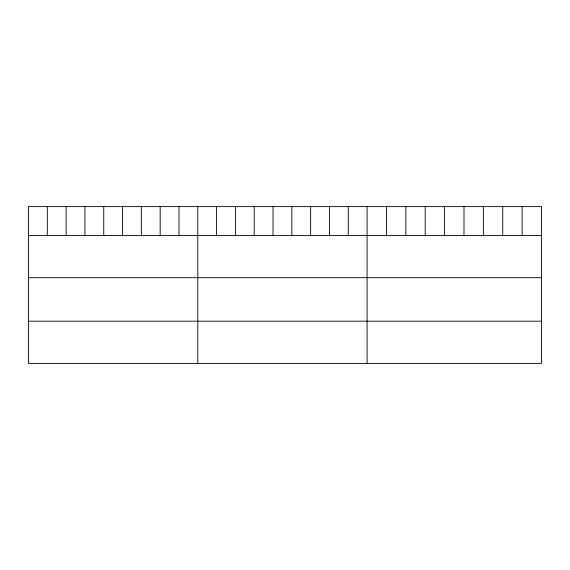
<?xml version="1.0" encoding="UTF-8"?>
<svg xmlns="http://www.w3.org/2000/svg" width="570" height="570" viewBox="0 0 570 570"><rect width="100%" height="100%" fill="white"/><g stroke="black" fill="none" stroke-linecap="round" stroke-linejoin="round"><path stroke-width="0.85" d="M541.5 235.495L541.5 363.389L28.5 363.389L28.5 206.611L541.5 206.611L541.5 235.495L28.5 235.495M28.5 277.697L541.5 277.697M28.5 321.188L541.5 321.188M522.12 206.611L522.12 235.495M502.74 206.611L502.74 235.495M483.36 206.611L483.36 235.495M463.98 206.611L463.98 235.495M444.6 206.611L444.6 235.495M425.22 206.611L425.22 235.495M405.84 206.611L405.84 235.495M386.46 206.611L386.46 235.495M367.08 206.611L367.08 363.389M348.27 206.611L348.27 235.495M329.46 206.611L329.46 235.495M310.65 206.611L310.65 235.495M291.84 206.611L291.84 235.495M273.03 206.611L273.03 235.495M254.22 206.611L254.22 235.495M235.41 206.611L235.41 235.495M216.6 206.611L216.6 235.495M197.79 206.611L197.79 363.389M178.98 206.611L178.98 235.495M160.17 206.611L160.17 235.495M141.36 206.611L141.36 235.495M122.55 206.611L122.55 235.495M103.74 206.611L103.74 235.495M84.93 206.611L84.93 235.495M66.12 206.611L66.12 235.495M47.31 206.611L47.31 235.495"/></g></svg>
